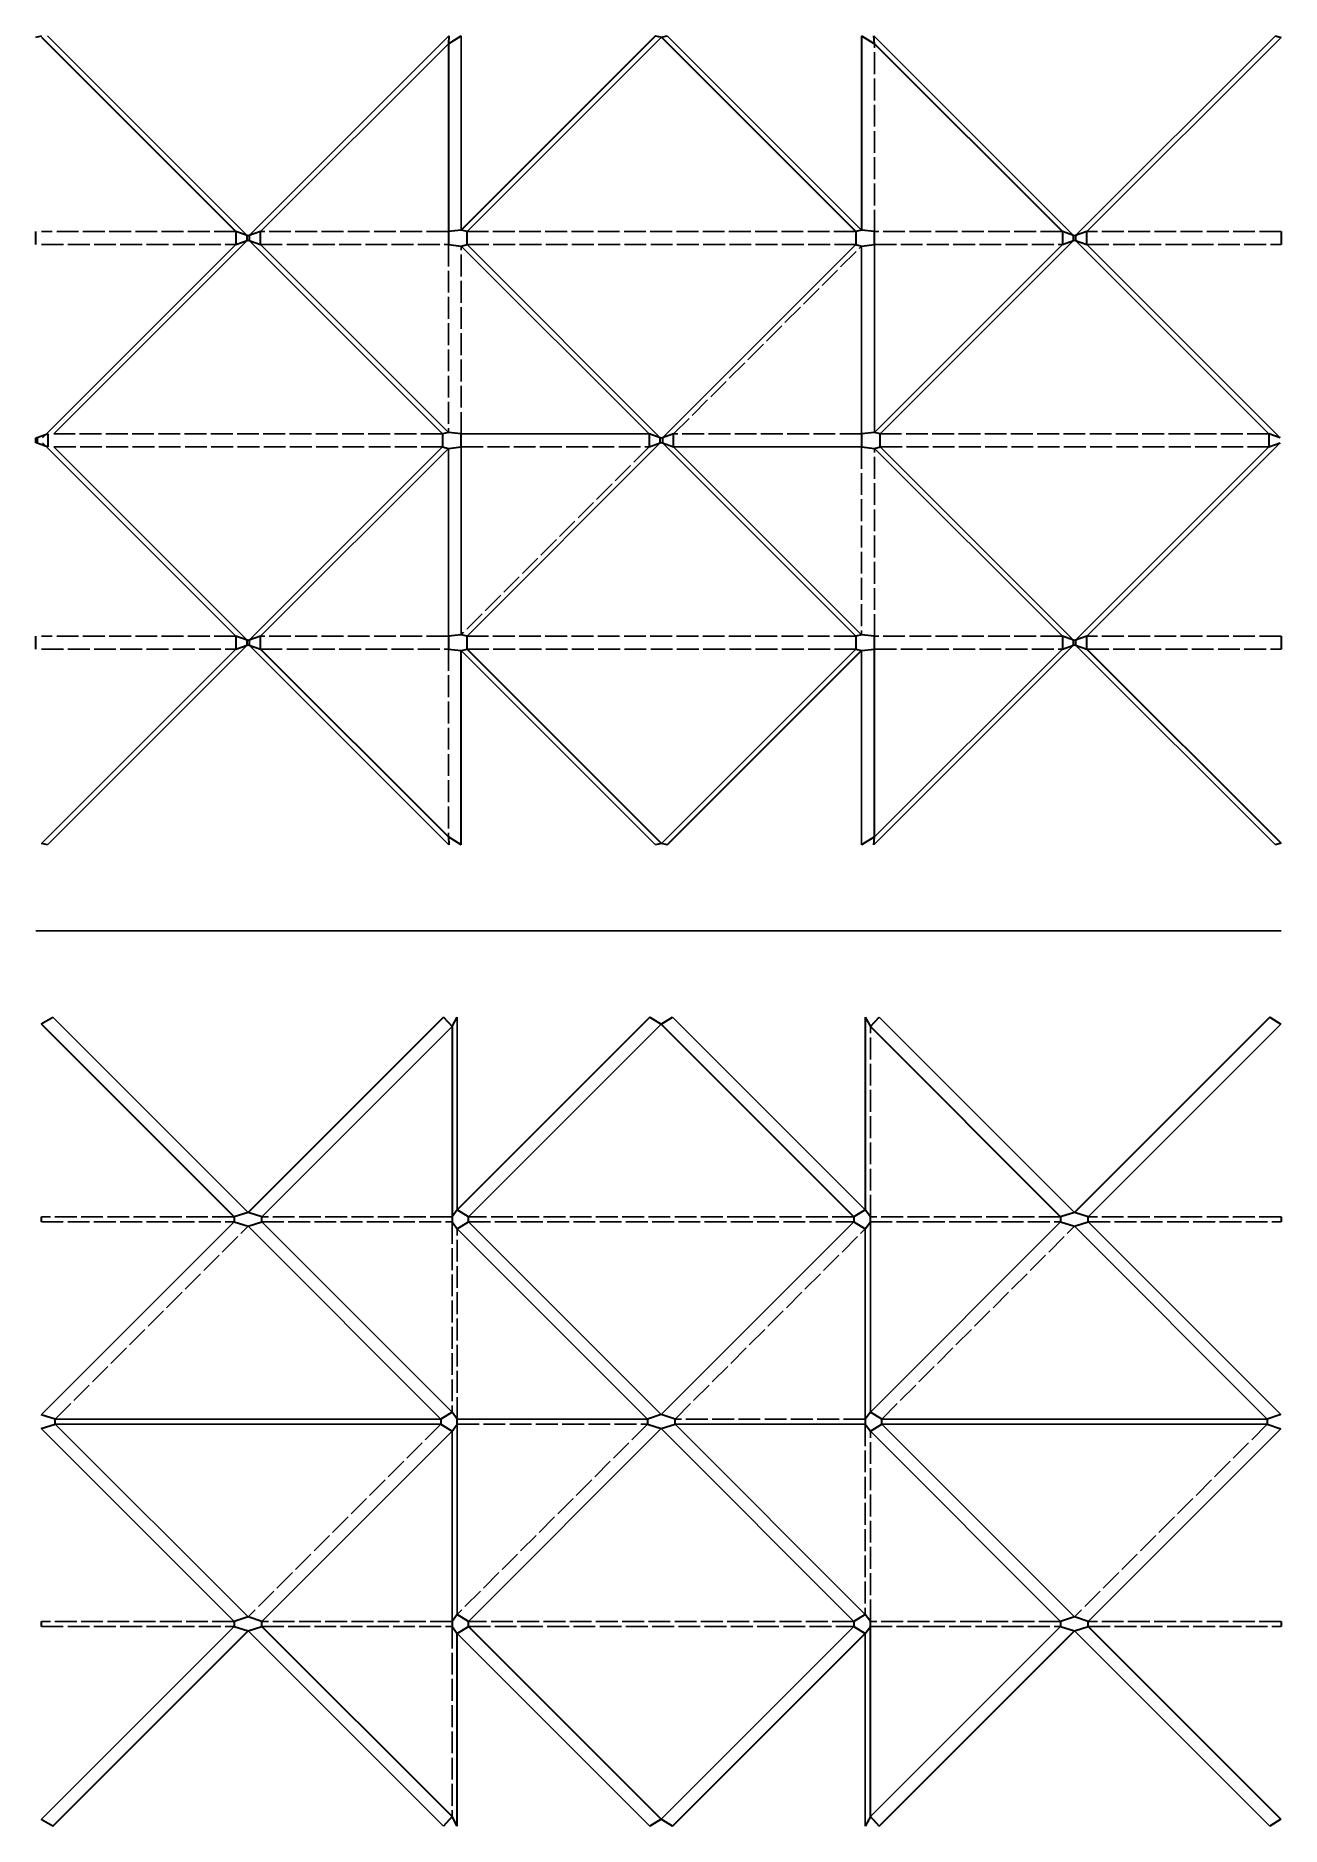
# Model space of a CAD drawing. Header units: millimetres. Extents: x -1 to 144, y 0 to 208.
import ezdxf

# ---------------------------------------------------------------- set-up
doc = ezdxf.new("R2010")
doc.units = ezdxf.units.MM
doc.linetypes.add('DASHEDX2', pattern=[3.048, 2.54, -0.508])
for name, color, linetype, lineweight in [('Border', 7, 'ByLayer', 30), ('Mountain', 1, 'ByLayer', 25), ('Valley', 5, 'DASHEDX2', 25)]:
    doc.layers.add(name, color=color, linetype=linetype, lineweight=lineweight)

msp = doc.modelspace()

# ---------------------------------------------------------------- linework, layer by layer
msp.add_line((-0.64, 104), (144, 104))
at = {"layer": 'Border'}
for p, q in [((-0.65, 207.84), (0.04, 208)), ((47.34, 208), (47.27, 207.07)), ((47.27, 207.07), (48.77, 208)), ((71.34, 208), (48.77, 185.42)), ((71.34, 208), (72.02, 207.82)), ((72.02, 207.82), (72.69, 208)), ((95.27, 208), (95.27, 185.42)), ((95.27, 208), (96.77, 207.07)), ((96.77, 207.07), (96.69, 208)), ((143.34, 208), (144, 207.8)), ((0, 207.84), (22.6, 185.25)), ((47.27, 207.07), (47.27, 185.25)), ((72.02, 207.82), (94.6, 185.25)), ((96.77, 207.07), (118.6, 185.25)), ((-0.64, 183.75), (-0.64, 185.25)), ((22.6, 185.25), (22.6, 183.75)), ((23.89, 184.8), (22.6, 185.25)), ((25.44, 185.25), (24.14, 184.8)), ((25.44, 183.75), (25.44, 185.25)), ((48.77, 185.42), (47.27, 185.25)), ((47.27, 185.25), (47.27, 183.75)), ((49.44, 185.25), (48.77, 185.42)), ((49.44, 183.75), (49.44, 185.25)), ((95.27, 185.42), (94.6, 185.25)), ((94.6, 185.25), (94.6, 183.75)), ((96.77, 185.25), (95.27, 185.42)), ((96.77, 183.75), (96.77, 185.25)), ((118.6, 185.25), (118.6, 183.75)), ((119.89, 184.8), (118.6, 185.25)), ((121.44, 185.25), (120.14, 184.8)), ((121.44, 183.75), (121.44, 185.25)), ((144.02, 185.25), (144.02, 183.75)), ((22.6, 183.75), (23.89, 184.2)), ((23.89, 184.2), (23.89, 184.8)), ((24.14, 184.8), (24.14, 184.2)), ((24.14, 184.2), (25.44, 183.75)), ((47.27, 183.75), (48.77, 183.57)), ((48.77, 183.57), (49.44, 183.75)), ((94.6, 183.75), (95.27, 183.57)), ((95.27, 183.57), (96.77, 183.75)), ((118.6, 183.75), (119.89, 184.2)), ((119.89, 184.2), (119.89, 184.8)), ((120.14, 184.8), (120.14, 184.2)), ((120.14, 184.2), (121.44, 183.75)), ((-0.65, 160.7), (-0.65, 161.3)), ((0.79, 161.75), (-0.51, 161.3)), ((-0.51, 161.3), (-0.51, 160.7)), ((-0.51, 160.7), (0.79, 160.25)), ((0.79, 160.25), (0.79, 161.75)), ((47.27, 161.92), (46.6, 161.75)), ((46.6, 161.75), (46.6, 160.25)), ((46.6, 160.25), (47.27, 160.07)), ((48.77, 161.75), (47.27, 161.92)), ((47.27, 160.07), (48.77, 160.25)), ((48.77, 160.25), (48.77, 161.75)), ((70.6, 161.75), (70.6, 160.25)), ((71.89, 161.3), (70.6, 161.75)), ((70.6, 160.25), (71.89, 160.7)), ((71.89, 160.7), (71.89, 161.3)), ((73.44, 161.75), (72.14, 161.3)), ((72.14, 161.3), (72.14, 160.7)), ((72.14, 160.7), (73.44, 160.25)), ((73.44, 160.25), (73.44, 161.75)), ((96.77, 161.92), (95.27, 161.75)), ((95.27, 161.75), (95.27, 160.25)), ((95.27, 160.25), (96.77, 160.07)), ((97.44, 161.75), (96.77, 161.92)), ((96.77, 160.07), (97.44, 160.25)), ((97.44, 160.25), (97.44, 161.75)), ((142.6, 161.75), (142.6, 160.25)), ((143.89, 161.3), (142.6, 161.75)), ((142.6, 160.25), (143.89, 160.7)), ((-0.64, 136.75), (-0.64, 138.25)), ((22.6, 138.25), (22.6, 136.75)), ((23.89, 137.8), (22.6, 138.25)), ((23.89, 137.2), (23.89, 137.8)), ((25.44, 138.25), (24.14, 137.8)), ((24.14, 137.8), (24.14, 137.2)), ((25.44, 136.75), (25.44, 138.25)), ((48.77, 138.42), (47.27, 138.25)), ((47.27, 138.25), (47.27, 136.75)), ((49.44, 138.25), (48.77, 138.42)), ((49.44, 136.75), (49.44, 138.25)), ((95.27, 138.42), (94.6, 138.25)), ((94.6, 138.25), (94.6, 136.75)), ((96.77, 138.25), (95.27, 138.42)), ((96.77, 136.75), (96.77, 138.25)), ((118.6, 138.25), (118.6, 136.75)), ((119.89, 137.8), (118.6, 138.25)), ((119.89, 137.2), (119.89, 137.8)), ((121.44, 138.25), (120.14, 137.8)), ((120.14, 137.8), (120.14, 137.2)), ((121.44, 136.75), (121.44, 138.25)), ((144.02, 138.25), (144.02, 136.75)), ((22.6, 136.75), (23.89, 137.2)), ((24.14, 137.2), (25.44, 136.75)), ((47.27, 114.92), (25.44, 136.75)), ((47.27, 136.75), (48.77, 136.57)), ((48.77, 136.57), (49.44, 136.75)), ((48.77, 114), (48.77, 136.57)), ((72.02, 114.17), (49.44, 136.75)), ((72.69, 114), (95.27, 136.57)), ((94.6, 136.75), (95.27, 136.57)), ((95.27, 136.57), (96.77, 136.75)), ((96.77, 114.92), (96.77, 136.75)), ((118.6, 136.75), (119.89, 137.2)), ((120.14, 137.2), (121.44, 136.75)), ((144, 114.19), (121.44, 136.75)), ((47.27, 114.92), (47.34, 114)), ((48.77, 114), (47.27, 114.92)), ((96.77, 114.92), (95.27, 114)), ((96.69, 114), (96.77, 114.92)), ((0.69, 114), (0, 114.16)), ((72.02, 114.17), (71.34, 114)), ((72.69, 114), (72.02, 114.17)), ((144, 114.19), (143.34, 114)), ((-0.02, 93.21), (1.31, 94)), ((46.69, 94), (24, 71.31)), ((46.69, 94), (47.7, 92.89)), ((47.7, 92.89), (48.3, 94)), ((70.69, 94), (48.3, 71.61)), ((70.69, 94), (72, 93.19)), ((72, 93.19), (73.31, 94)), ((95.7, 94), (95.7, 71.61)), ((95.7, 94), (96.3, 92.89)), ((96.3, 92.89), (97.31, 94)), ((142.69, 94), (120, 71.31)), ((142.69, 94), (143.98, 93.17)), ((-0.02, 93.21), (22.39, 70.8)), ((47.7, 92.89), (47.7, 70.8)), ((72, 93.19), (94.39, 70.8)), ((96.3, 92.89), (118.39, 70.8)), ((0, 70.2), (0, 70.8)), ((24, 71.31), (22.39, 70.8)), ((22.39, 70.8), (22.39, 70.2)), ((25.61, 70.8), (24, 71.31)), ((25.61, 70.2), (25.61, 70.8)), ((48.3, 71.61), (47.7, 70.8)), ((47.7, 70.8), (47.7, 70.2)), ((49.61, 70.8), (48.3, 71.61)), ((49.61, 70.2), (49.61, 70.8)), ((95.7, 71.61), (94.39, 70.8)), ((94.39, 70.8), (94.39, 70.2)), ((96.3, 70.8), (95.7, 71.61)), ((96.3, 70.2), (96.3, 70.8)), ((120, 71.31), (118.39, 70.8)), ((118.39, 70.8), (118.39, 70.2)), ((121.61, 70.8), (120, 71.31)), ((121.61, 70.2), (121.61, 70.8)), ((144, 70.8), (144, 70.2)), ((22.39, 70.2), (24, 69.69)), ((24, 69.69), (25.61, 70.2)), ((47.7, 70.2), (48.3, 69.39)), ((48.3, 69.39), (49.61, 70.2)), ((94.39, 70.2), (95.7, 69.39)), ((95.7, 69.39), (96.3, 70.2)), ((118.39, 70.2), (120, 69.69)), ((120, 69.69), (121.61, 70.2)), ((47.7, 48.11), (46.39, 47.3)), ((48.3, 47.3), (47.7, 48.11)), ((96.3, 48.11), (95.7, 47.3)), ((97.61, 47.3), (96.3, 48.11)), ((1.61, 47.3), (-0.02, 47.79)), ((-0.02, 46.21), (1.61, 46.7)), ((1.61, 46.7), (1.61, 47.3)), ((46.39, 47.3), (46.39, 46.7)), ((46.39, 46.7), (47.7, 45.89)), ((47.7, 45.89), (48.3, 46.7)), ((48.3, 46.7), (48.3, 47.3)), ((72, 47.81), (70.39, 47.3)), ((70.39, 47.3), (70.39, 46.7)), ((70.39, 46.7), (72, 46.19)), ((73.61, 47.3), (72, 47.81)), ((72, 46.19), (73.61, 46.7)), ((73.61, 46.7), (73.61, 47.3)), ((95.7, 47.3), (95.7, 46.7)), ((95.7, 46.7), (96.3, 45.89)), ((96.3, 45.89), (97.61, 46.7)), ((97.61, 46.7), (97.61, 47.3)), ((143.98, 47.83), (142.39, 47.3)), ((142.39, 47.3), (142.39, 46.7)), ((142.39, 46.7), (143.98, 46.17)), ((0, 23.2), (0, 23.8)), ((24, 24.31), (22.39, 23.8)), ((22.39, 23.8), (22.39, 23.2)), ((22.39, 23.2), (24, 22.69)), ((25.61, 23.8), (24, 24.31)), ((24, 22.69), (25.61, 23.2)), ((25.61, 23.2), (25.61, 23.8)), ((47.7, 1.11), (25.61, 23.2)), ((48.3, 24.61), (47.7, 23.8)), ((47.7, 23.8), (47.7, 23.2)), ((47.7, 23.2), (48.3, 22.39)), ((49.61, 23.8), (48.3, 24.61)), ((48.3, 22.39), (49.61, 23.2)), ((49.61, 23.2), (49.61, 23.8)), ((72, 0.81), (49.61, 23.2)), ((95.7, 24.61), (94.39, 23.8)), ((94.39, 23.8), (94.39, 23.2)), ((94.39, 23.2), (95.7, 22.39)), ((96.3, 23.8), (95.7, 24.61)), ((95.7, 22.39), (96.3, 23.2)), ((96.3, 23.2), (96.3, 23.8)), ((96.3, 1.11), (96.3, 23.2)), ((120, 24.31), (118.39, 23.8)), ((118.39, 23.8), (118.39, 23.2)), ((118.39, 23.2), (120, 22.69)), ((121.61, 23.8), (120, 24.31)), ((120, 22.69), (121.61, 23.2)), ((121.61, 23.2), (121.61, 23.8)), ((143.98, 0.83), (121.61, 23.2)), ((144, 23.8), (144, 23.2)), ((1.31, 0), (24, 22.69)), ((48.3, 0), (48.3, 22.39)), ((73.31, 0), (95.7, 22.39)), ((97.31, 0), (120, 22.69)), ((1.31, 0), (-0.02, 0.79)), ((47.7, 1.11), (46.69, 0)), ((48.3, 0), (47.7, 1.11)), ((72, 0.81), (70.69, 0)), ((73.31, 0), (72, 0.81)), ((96.3, 1.11), (95.7, 0)), ((97.31, 0), (96.3, 1.11)), ((143.98, 0.83), (142.69, 0))]:
    msp.add_line(p, q, dxfattribs=at)
at = {"layer": 'Mountain'}
for p, q in [((23.89, 184.8), (0.69, 208)), ((47.34, 208), (24.14, 184.8)), ((48.77, 185.42), (48.77, 208)), ((95.27, 185.42), (72.69, 208)), ((119.89, 184.8), (96.69, 208)), ((143.34, 208), (120.14, 184.8)), ((25.44, 185.25), (47.27, 207.07)), ((49.44, 185.25), (72.02, 207.82)), ((121.44, 185.25), (144, 207.8)), ((22.6, 183.75), (0.14, 161.3)), ((1.44, 161.75), (23.89, 184.2)), ((24.14, 184.8), (23.89, 184.8)), ((23.89, 184.2), (24.14, 184.2)), ((24.14, 184.2), (46.6, 161.75)), ((47.27, 161.92), (25.44, 183.75)), ((48.77, 183.57), (70.6, 161.75)), ((71.89, 161.3), (49.44, 183.75)), ((94.6, 183.75), (72.14, 161.3)), ((95.27, 183.57), (95.27, 161.75)), ((96.77, 161.92), (96.77, 183.75)), ((118.6, 183.75), (96.77, 161.92)), ((97.44, 161.75), (119.89, 184.2)), ((120.14, 184.8), (119.89, 184.8)), ((119.89, 184.2), (120.14, 184.2)), ((120.14, 184.2), (142.6, 161.75)), ((143.89, 161.3), (121.44, 183.75)), ((-0.51, 161.3), (-0.65, 161.3)), ((-0.65, 160.7), (-0.51, 160.7)), ((0.14, 160.7), (22.6, 138.25)), ((23.89, 137.8), (1.44, 160.25)), ((46.6, 160.25), (24.14, 137.8)), ((70.6, 161.75), (48.77, 161.75)), ((48.77, 138.42), (48.77, 160.25)), ((49.44, 138.25), (71.89, 160.7)), ((72.14, 161.3), (71.89, 161.3)), ((71.89, 160.7), (72.14, 160.7)), ((72.14, 160.7), (94.6, 138.25)), ((95.27, 138.42), (73.44, 160.25)), ((73.44, 160.25), (95.27, 160.25)), ((119.89, 137.8), (97.44, 160.25)), ((142.6, 160.25), (120.14, 137.8)), ((121.44, 138.25), (143.89, 160.7)), ((25.44, 138.25), (47.27, 160.07)), ((47.27, 160.07), (47.27, 138.25)), ((96.77, 160.07), (118.6, 138.25)), ((24.14, 137.8), (23.89, 137.8)), ((120.14, 137.8), (119.89, 137.8)), ((22.6, 136.75), (0, 114.16)), ((0.69, 114), (23.89, 137.2)), ((23.89, 137.2), (24.14, 137.2)), ((24.14, 137.2), (47.34, 114)), ((48.77, 136.57), (71.34, 114)), ((94.6, 136.75), (72.02, 114.17)), ((95.27, 136.57), (95.27, 114)), ((96.69, 114), (119.89, 137.2)), ((118.6, 136.75), (96.77, 114.92)), ((119.89, 137.2), (120.14, 137.2)), ((120.14, 137.2), (143.34, 114)), ((24, 71.31), (1.31, 94)), ((48.3, 71.61), (48.3, 94)), ((95.7, 71.61), (73.31, 94)), ((120, 71.31), (97.31, 94)), ((25.61, 70.8), (47.7, 92.89)), ((49.61, 70.8), (72, 93.19)), ((121.61, 70.8), (143.98, 93.17)), ((22.39, 70.2), (-0.02, 47.79)), ((24, 69.69), (46.39, 47.3)), ((47.7, 48.11), (25.61, 70.2)), ((48.3, 69.39), (70.39, 47.3)), ((72, 47.81), (49.61, 70.2)), ((94.39, 70.2), (72, 47.81)), ((95.7, 69.39), (95.7, 47.3)), ((96.3, 48.11), (96.3, 70.2)), ((118.39, 70.2), (96.3, 48.11)), ((120, 69.69), (142.39, 47.3)), ((143.98, 47.83), (121.61, 70.2)), ((-0.02, 46.21), (22.39, 23.8)), ((46.39, 47.3), (1.61, 47.3)), ((24, 24.31), (1.61, 46.7)), ((1.61, 46.7), (46.39, 46.7)), ((25.61, 23.8), (47.7, 45.89)), ((47.7, 45.89), (47.7, 23.8)), ((70.39, 47.3), (48.3, 47.3)), ((48.3, 24.61), (48.3, 46.7)), ((49.61, 23.8), (72, 46.19)), ((72, 46.19), (94.39, 23.8)), ((95.7, 24.61), (73.61, 46.7)), ((73.61, 46.7), (95.7, 46.7)), ((96.3, 45.89), (118.39, 23.8)), ((142.39, 47.3), (97.61, 47.3)), ((120, 24.31), (97.61, 46.7)), ((97.61, 46.7), (142.39, 46.7)), ((121.61, 23.8), (143.98, 46.17)), ((22.39, 23.2), (-0.02, 0.79)), ((94.39, 23.2), (72, 0.81)), ((118.39, 23.2), (96.3, 1.11)), ((24, 22.69), (46.69, 0)), ((48.3, 22.39), (70.69, 0)), ((95.7, 22.39), (95.7, 0)), ((120, 22.69), (142.69, 0))]:
    msp.add_line(p, q, dxfattribs=at)
at = {"layer": 'Valley'}
for p, q in [((96.77, 185.25), (96.77, 207.07)), ((22.6, 185.25), (0.02, 185.25)), ((47.27, 185.25), (25.44, 185.25)), ((94.6, 185.25), (49.44, 185.25)), ((118.6, 185.25), (96.77, 185.25)), ((144.02, 185.25), (121.44, 185.25)), ((0.02, 183.75), (22.6, 183.75)), ((25.44, 183.75), (47.27, 183.75)), ((47.27, 183.75), (47.27, 161.92)), ((48.77, 161.75), (48.77, 183.57)), ((49.44, 183.75), (94.6, 183.75)), ((73.44, 161.75), (95.27, 183.57)), ((96.77, 183.75), (118.6, 183.75)), ((121.44, 183.75), (144.02, 183.75)), ((46.6, 161.75), (1.44, 161.75)), ((1.44, 160.25), (46.6, 160.25)), ((70.6, 160.25), (48.77, 138.42)), ((48.77, 160.25), (70.6, 160.25)), ((95.27, 161.75), (73.44, 161.75)), ((95.27, 160.25), (95.27, 138.42)), ((142.6, 161.75), (97.44, 161.75)), ((97.44, 160.25), (142.6, 160.25)), ((96.77, 138.25), (96.77, 160.07)), ((22.6, 138.25), (0.02, 138.25)), ((47.27, 138.25), (25.44, 138.25)), ((94.6, 138.25), (49.44, 138.25)), ((118.6, 138.25), (96.77, 138.25)), ((144.02, 138.25), (121.44, 138.25)), ((0.02, 136.75), (22.6, 136.75)), ((25.44, 136.75), (47.27, 136.75)), ((47.27, 136.75), (47.27, 114.92)), ((49.44, 136.75), (94.6, 136.75)), ((96.77, 136.75), (118.6, 136.75)), ((121.44, 136.75), (144.02, 136.75)), ((96.3, 70.8), (96.3, 92.89)), ((22.39, 70.8), (0, 70.8)), ((47.7, 70.8), (25.61, 70.8)), ((94.39, 70.8), (49.61, 70.8)), ((118.39, 70.8), (96.3, 70.8)), ((144, 70.8), (121.61, 70.8)), ((0, 70.2), (22.39, 70.2)), ((1.61, 47.3), (24, 69.69)), ((25.61, 70.2), (47.7, 70.2)), ((47.7, 70.2), (47.7, 48.11)), ((48.3, 47.3), (48.3, 69.39)), ((49.61, 70.2), (94.39, 70.2)), ((73.61, 47.3), (95.7, 69.39)), ((96.3, 70.2), (118.39, 70.2)), ((97.61, 47.3), (120, 69.69)), ((121.61, 70.2), (144, 70.2)), ((46.39, 46.7), (24, 24.31)), ((70.39, 46.7), (48.3, 24.61)), ((48.3, 46.7), (70.39, 46.7)), ((95.7, 47.3), (73.61, 47.3)), ((95.7, 46.7), (95.7, 24.61)), ((96.3, 23.8), (96.3, 45.89)), ((142.39, 46.7), (120, 24.31)), ((22.39, 23.8), (0, 23.8)), ((0, 23.2), (22.39, 23.2)), ((47.7, 23.8), (25.61, 23.8)), ((25.61, 23.2), (47.7, 23.2)), ((47.7, 23.2), (47.7, 1.11)), ((94.39, 23.8), (49.61, 23.8)), ((49.61, 23.2), (94.39, 23.2)), ((118.39, 23.8), (96.3, 23.8)), ((96.3, 23.2), (118.39, 23.2)), ((144, 23.8), (121.61, 23.8)), ((121.61, 23.2), (144, 23.2))]:
    msp.add_line(p, q, dxfattribs=at)

doc.saveas('drawing.dxf')
